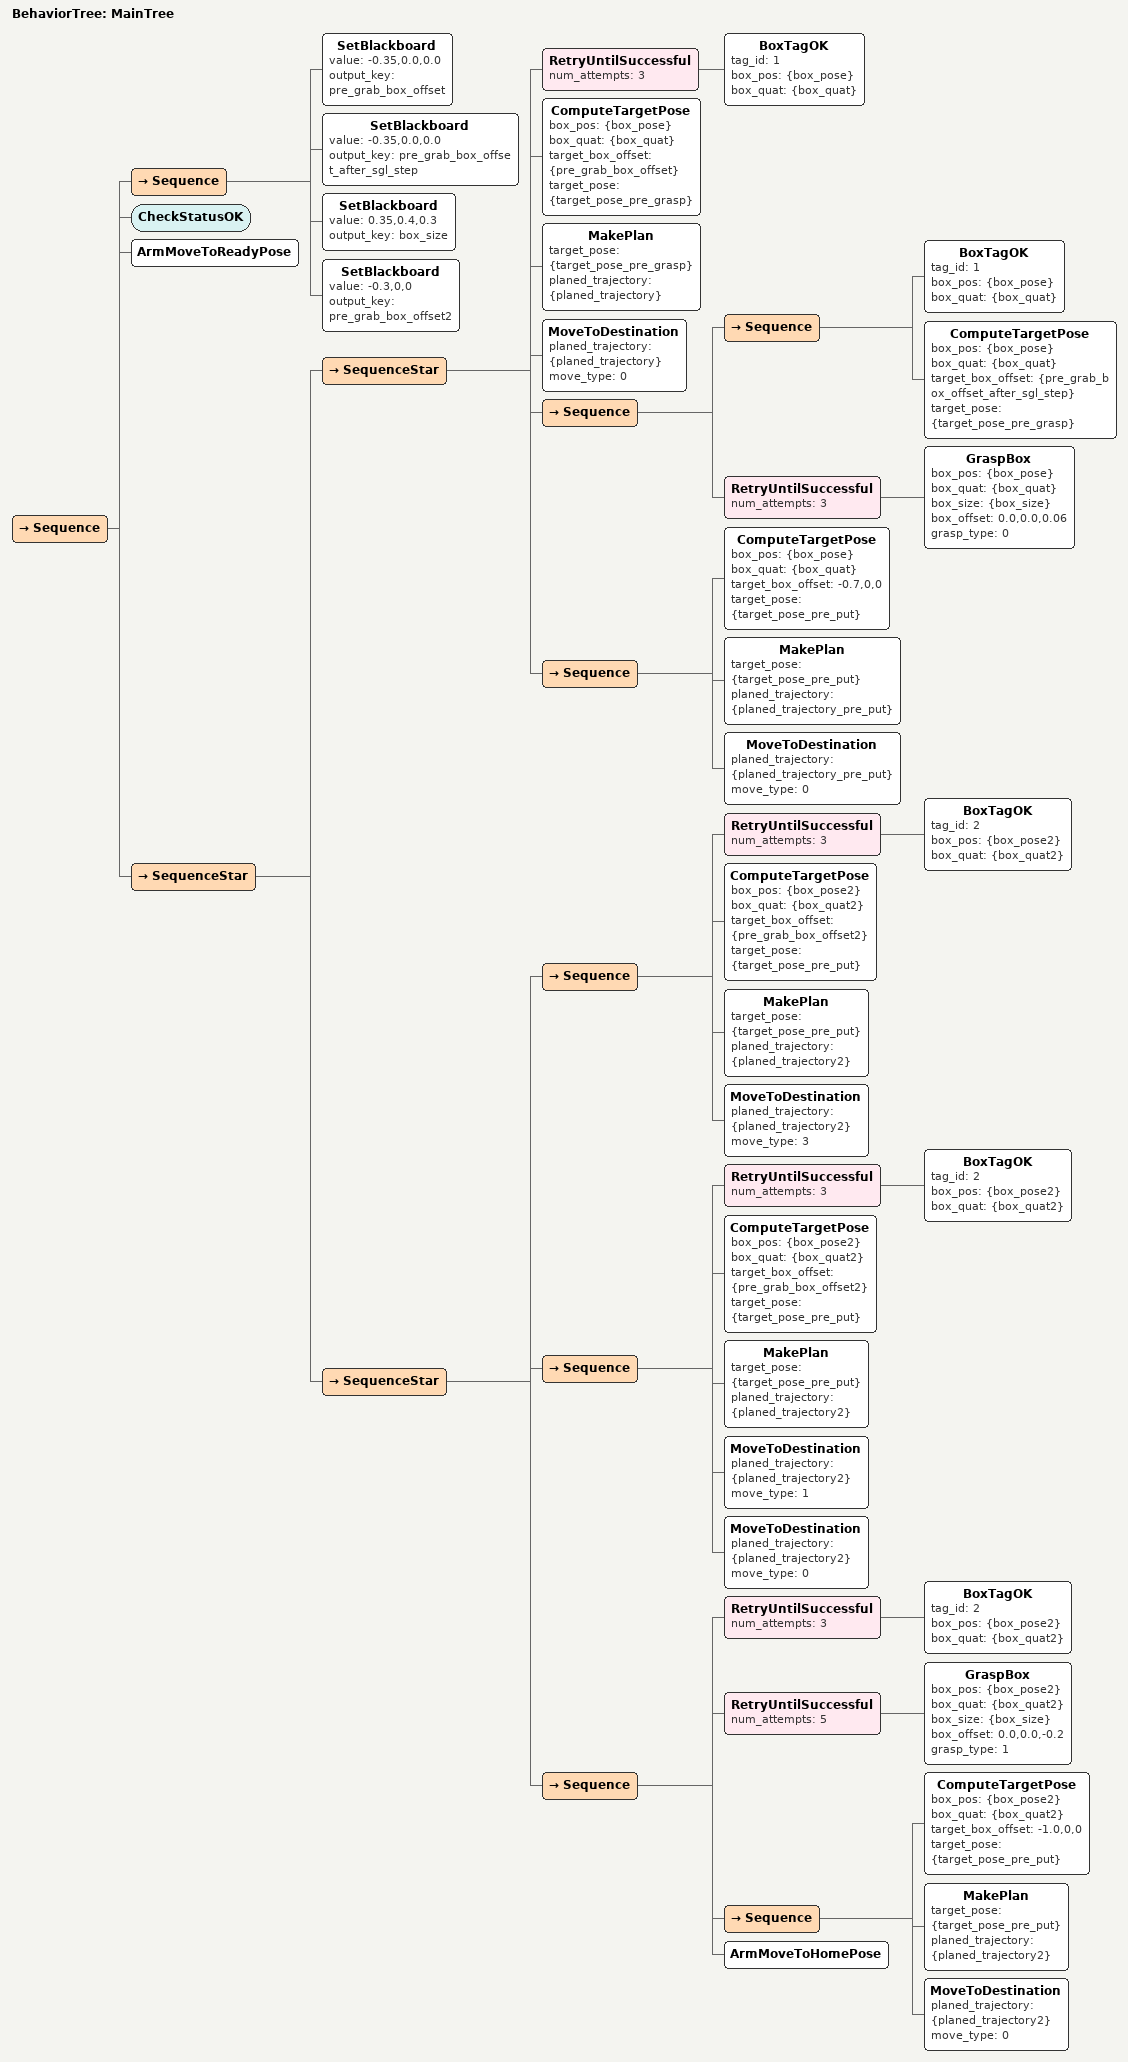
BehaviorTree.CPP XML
<?xml version="1.0" encoding="UTF-8"?>
<root BTCPP_format="3"
      main_tree_to_execute="MainTree">
  <BehaviorTree ID="MainTree">
    <Sequence>
      <Sequence>
        <SetBlackboard value="-0.35,0.0,0.0"
                       output_key="pre_grab_box_offset"/>
        <SetBlackboard value="-0.35,0.0,0.0"
                       output_key="pre_grab_box_offset_after_sgl_step"/>
        <SetBlackboard value="0.35,0.4,0.3"
                       output_key="box_size"/>
        <SetBlackboard value="-0.3,0,0"
                       output_key="pre_grab_box_offset2"/>
      </Sequence>
      <CheckStatusOK/>
      <ArmMoveToReadyPose/>
      <SequenceStar>
        <SequenceStar>
          <RetryUntilSuccessful num_attempts="3">
            <BoxTagOK tag_id="1"
                      box_pos="{box_pose}"
                      box_quat="{box_quat}"/>
          </RetryUntilSuccessful>
          <ComputeTargetPose box_pos="{box_pose}"
                             box_quat="{box_quat}"
                             target_box_offset="{pre_grab_box_offset}"
                             target_pose="{target_pose_pre_grasp}"/>
          <MakePlan target_pose="{target_pose_pre_grasp}"
                    planed_trajectory="{planed_trajectory}"/>
          <MoveToDestination planed_trajectory="{planed_trajectory}"
                             move_type="0"/>
          <Sequence>
            <Sequence>
              <BoxTagOK tag_id="1"
                        box_pos="{box_pose}"
                        box_quat="{box_quat}"/>
              <ComputeTargetPose box_pos="{box_pose}"
                                 box_quat="{box_quat}"
                                 target_box_offset="{pre_grab_box_offset_after_sgl_step}"
                                 target_pose="{target_pose_pre_grasp}"/>
            </Sequence>
            <RetryUntilSuccessful num_attempts="3">
              <GraspBox box_pos="{box_pose}"
                        box_quat="{box_quat}"
                        box_size="{box_size}"
                        box_offset="0.0,0.0,0.06"
                        grasp_type="0"/>
            </RetryUntilSuccessful>
          </Sequence>
          <Sequence>
            <ComputeTargetPose box_pos="{box_pose}"
                               box_quat="{box_quat}"
                               target_box_offset="-0.7,0,0"
                               target_pose="{target_pose_pre_put}"/>
            <MakePlan target_pose="{target_pose_pre_put}"
                      planed_trajectory="{planed_trajectory_pre_put}"/>
            <MoveToDestination planed_trajectory="{planed_trajectory_pre_put}"
                               move_type="0"/>
          </Sequence>
        </SequenceStar>
        <SequenceStar>
          <Sequence>
            <RetryUntilSuccessful num_attempts="3">
              <BoxTagOK tag_id="2"
                        box_pos="{box_pose2}"
                        box_quat="{box_quat2}"/>
            </RetryUntilSuccessful>
            <ComputeTargetPose box_pos="{box_pose2}"
                               box_quat="{box_quat2}"
                               target_box_offset="{pre_grab_box_offset2}"
                               target_pose="{target_pose_pre_put}"/>
            <MakePlan target_pose="{target_pose_pre_put}"
                      planed_trajectory="{planed_trajectory2}"/>
            <MoveToDestination planed_trajectory="{planed_trajectory2}"
                               move_type="3"/>
          </Sequence>
          <Sequence>
            <RetryUntilSuccessful num_attempts="3">
              <BoxTagOK tag_id="2"
                        box_pos="{box_pose2}"
                        box_quat="{box_quat2}"/>
            </RetryUntilSuccessful>
            <ComputeTargetPose box_pos="{box_pose2}"
                               box_quat="{box_quat2}"
                               target_box_offset="{pre_grab_box_offset2}"
                               target_pose="{target_pose_pre_put}"/>
            <MakePlan target_pose="{target_pose_pre_put}"
                      planed_trajectory="{planed_trajectory2}"/>
            <MoveToDestination planed_trajectory="{planed_trajectory2}"
                               move_type="1"/>
            <MoveToDestination planed_trajectory="{planed_trajectory2}"
                               move_type="0"/>
          </Sequence>
          <Sequence>
            <RetryUntilSuccessful num_attempts="3">
              <BoxTagOK tag_id="2"
                        box_pos="{box_pose2}"
                        box_quat="{box_quat2}"/>
            </RetryUntilSuccessful>
            <RetryUntilSuccessful num_attempts="5">
              <GraspBox box_pos="{box_pose2}"
                        box_quat="{box_quat2}"
                        box_size="{box_size}"
                        box_offset="0.0,0.0,-0.2"
                        grasp_type="1"/>
            </RetryUntilSuccessful>
            <Sequence>
              <ComputeTargetPose box_pos="{box_pose2}"
                                 box_quat="{box_quat2}"
                                 target_box_offset="-1.0,0,0"
                                 target_pose="{target_pose_pre_put}"/>
              <MakePlan target_pose="{target_pose_pre_put}"
                        planed_trajectory="{planed_trajectory2}"/>
              <MoveToDestination planed_trajectory="{planed_trajectory2}"
                                 move_type="0"/>
            </Sequence>
            <ArmMoveToHomePose/>
          </Sequence>
        </SequenceStar>
      </SequenceStar>
    </Sequence>
  </BehaviorTree>

</root>
